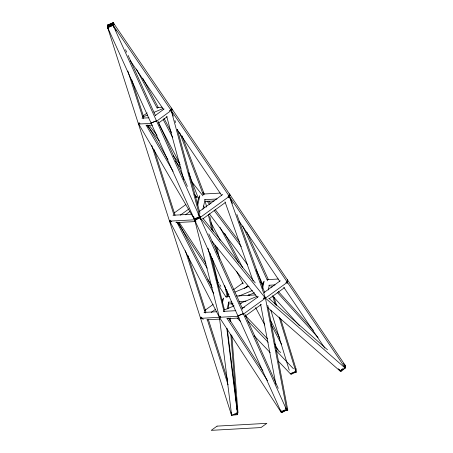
<?xml version="1.0" encoding="UTF-8"?>
<svg xmlns="http://www.w3.org/2000/svg" width="453" height="453" viewBox="0 0 453 453"><rect width="100%" height="100%" fill="white"/><g stroke="black" fill="none" stroke-linecap="round" stroke-linejoin="round"><path stroke-width="0.68" d="M237.604 411.669L237.593 414.682L231.642 415.237L231.647 414.031M107.769 26.959L107.786 24.926L113.193 22.65L171.432 108.108L170.996 110.141L229.082 196.007M113.833 26.608L113.171 25.362L113.193 22.65L108.199 25.606L107.905 26.959M295.894 368.742L295.786 371.432L290.373 373.668M265.203 297.848L199.847 217.236L199.977 216.064M287.134 283.55L287.372 282.281L243.51 314.014M237.712 411.715L237.247 413.697L231.534 415.186L107.429 26.914L107.82 24.898L113.527 23.375M203.437 319.212L200.747 318.323L201.002 317.038M138.986 122.718L138.726 124.003L151.228 123.409M339.405 369.71L340.197 370.882L345.209 367.915L345.616 365.962L171.449 108.131L170.991 110.124L169.886 110.798L170.991 110.124L112.757 24.683L113.193 22.65L114.19 24.524M197.208 203.573L197.955 200.164M197.763 205.147L199.858 195.588M202.921 209.263L205.016 199.711M222.497 302.763L223.539 298.046M227.219 308.878L228.703 302.14M262.094 286.409L263.669 281.777M262.508 288.561L264.144 281.154M268.267 289.965L269.309 285.248M229.541 194.014L229.082 196.007L345.209 367.915M198.108 199.479L199.388 196.194M222.298 300.645L223.069 298.669M113.573 23.375L112.786 24.66L156.461 120.815L151.042 123.046L237.91 315.9L243.323 313.652L237.933 315.894L281.307 412.406L286.726 410.146L156.449 120.792L151.053 123.069L107.384 26.914L108.171 25.628L113.573 23.375L114.156 24.655M286.726 410.146L287.485 408.929M199.898 217.185L200.436 216.353L199.892 217.18L194.484 219.428M342.632 368.663L340.231 370.837L338.34 368.736M344.557 366.93L345.582 366.007L344.637 364.959M343.374 363.702L344.96 365.095L345.129 368.04L340.854 371.743L267.785 307.655M155.153 115.589L164.116 109.009M156.636 121.161L171.206 110.464M158.754 122.893L167.157 116.721M142.678 116.189L147.18 112.933M199.246 211.528L222.734 194.484M200.084 217.542L229.303 196.342M202.819 218.85L225.158 202.638M242.049 308.459L258.357 296.658M264.546 292.185L280.288 280.792M245.05 316.194L261.364 304.399M269.235 298.703L284.416 287.712M174.343 212.865L185.815 204.58M195.566 197.536L196.715 196.71M180.334 215.147L188.941 208.935M185.362 214.813L189.949 211.494M204.705 310.515L213.142 304.416M227.208 294.263L228.335 293.448M233.397 289.79L242.961 282.882M211.223 312.417L215.724 309.167M244.416 288.436L247.791 286.002M220.266 316.251L219.195 316.981L281.245 412.462L282.746 412.162L284.88 410.701M281.245 412.462L286.041 409.178L285.271 407.989M199.847 217.236L195.079 220.481L195.968 221.574M295.333 371.664L291.081 374.529L278.448 361.279M112.757 24.683L107.763 27.639L108.426 28.884M139.626 123.006L138.51 123.663L194.456 219.462L199.467 216.5L198.04 214.059M286.07 282.576L287.185 281.919L287.615 279.948L287.185 281.919L286.047 282.598M170.169 221.811L171.33 221.228M170.719 220.192L169.558 220.775L219.224 316.947L220.379 316.364M113.171 25.362L107.763 27.639L108.556 28.799M107.384 26.914L112.786 24.66M143.091 116.88L147.599 115M154.043 112.31L163.069 108.55M227.055 295.356L228.992 294.552M234.79 292.14L248.969 286.239M238.839 296.126L252.378 290.498M248.023 295.447L254.467 292.768M223.793 310.18L234.105 305.888M239.903 303.476L257.304 296.234M242.021 308.267L244.597 307.196M227.933 196.376L229.173 195.956L265.316 297.763L263.459 298.391M228.363 197.485L229.603 197.066L232.519 203.51M107.429 26.914L113.137 25.391L113.788 27.407M169.841 110.407L171.109 110.073L199.988 217.151L194.28 218.657L193.731 216.613M290.934 373.493L296.109 372.44L295.979 368.782L280.452 318.165M231.642 415.237L219.371 316.97L220.611 316.681M263.448 298.142L265.379 297.768L286.823 410.141L287.774 410.067L267.785 305.322M286.823 410.141L281.019 411.267L280.752 409.88M285.192 410.571L287.774 410.067M234.529 413.855L237.151 413.702L238.001 412.853L231.845 335.588M202.921 194.065L220.192 193.091M204.535 199.688L216.976 198.986M205.792 201.438L214.082 200.968M267.202 279.648L278.267 279.025M268.822 285.271L275.045 284.92M270.764 286.981L272.145 286.902M157.259 107.48L162.095 107.208M246.704 286.511L248.776 286.392M225.951 296.579L229.473 296.387M236.517 295.996L255.537 294.937M228.323 302.162L231.845 301.97M238.895 301.579L245.939 301.188M228.805 303.952L233.029 303.72M240.073 303.329L241.483 303.25M203.969 312.428L216.421 311.749M223.335 311.37L235.786 310.679M200.747 318.323L238.097 316.268M206.834 319.801L219.977 319.082M226.896 318.702L239.343 318.012M172.984 215.237L191.664 214.241M194.671 219.796L169.756 221.126L171.772 221.794M175.843 222.61L195.22 221.574M141.97 118.125L148.912 117.797M146.194 125.424L152.446 125.13M219.422 317.298L220.77 317.746M268.714 298.221L327.491 349.773M265.181 297.91L345.129 368.04M245.158 315.39L267.502 338.833M275.758 347.496L278.187 350.044M279.161 351.064L280.617 352.593M231.262 303.527L233.691 306.075M247.774 320.854L268.176 342.258M275.951 350.412L293.436 368.759M237.162 317.961L240.56 321.528M254.161 335.798L270.192 352.615M278.363 291.545L313.391 330.35M277.338 292.468L318.046 337.564M272.542 295.849L299.524 325.735M202.78 218.182L255.243 282.887M211.976 241.313L257.327 297.247M149.179 125.413L157.044 135.328M173.205 155.707L180.198 164.518M146.993 125.328L159.224 140.753M175.39 161.126L181.07 168.284M191.115 180.951L202.91 195.821M194.405 194.36L197.027 197.667M208.856 201.064L210.973 203.878M215.198 209.507L239.309 241.602M206.987 200.973L209.524 204.354M214.178 210.543L241.245 246.579M203.476 205.973L204.745 207.661M209.394 213.856L247.457 264.529M260.566 281.981L262.683 284.795M108.199 25.606L108.992 26.767M130.345 60.776L163.624 109.609M111.54 25.498L110.747 24.326L111.178 25.668M283.754 287.225L324.801 348.068M177.049 129.433L221.71 195.453M239.093 221.172L279.784 281.387M179.037 222.117L205.889 263.38M216.24 279.297L218.929 283.425M219.694 284.603L220.843 286.37M177.304 222.14L207.225 268.119M217.582 284.031L226.404 297.593M207.757 279.58L211.591 285.475M228.584 318.136L262.882 370.922M227.083 318.442L267.547 380.713M147.644 124.994L167.955 159.773M146.019 124.971L173.097 171.347M142.729 78.216L158.324 107.559M115.492 29.734L116.155 30.98M136.398 69.066L157.304 108.392M108.448 26.178L107.786 24.926L108.25 26.246M163.929 118.171L171.483 132.497M203.023 192.299L204.009 194.167M163.222 119.598L172.752 137.667M158.793 123.737L179.496 162.984M224.688 233.431L242.74 267.712M270.316 320.095L279.829 338.181M220.045 227.383L238.748 262.904M271.194 324.654L281.687 344.614M111.404 25.572L110.747 24.326L111.325 25.617M211.019 222.791L220.209 240.243M236.619 271.404L243.182 283.867M248.731 294.461L249.382 295.713M255.617 307.559L264.795 325.022M274.631 343.731L278.567 351.217M178.408 222.287L212.168 287.661M176.727 221.936L213.731 293.589M230.181 195.311L229.597 194.026L229.597 195.849M246.823 232.038L268.425 279.722M242.74 226.064L267.547 280.832M256.132 269.818L262.848 284.643M125.509 49.654L126.676 52.22M128.131 55.425L155.498 115.679M158.131 121.478L187.383 186.381M208.81 233.946L242.683 309.195M244.977 314.348L278.233 388.34M172.287 110.141L171.534 108.159L171.562 109.507M182.1 135.928L204.246 194.116M171.613 111.523L173.374 116.155M179.665 132.684L203.323 194.841M188.55 172.559L198.618 199.009M236.879 214.422L264.756 292.944M225.011 201.834L253.125 281.019M131.715 79.807L143.839 117.429M127.859 71.076L143.233 118.777M154.128 149.615L175.101 215.26M187.927 255.481L205.877 311.789M151.795 145.56L174.054 215.226M185.385 250.747L205.26 313.085M208.471 319.841L227.678 380.197M207.361 319.807L228.069 384.857M236.817 412.355L237.247 413.697M274.037 297.242L276.517 305.345M272.712 296.177L275.401 304.948M279.127 317.094L296.109 372.44M270.826 310.186L289.252 370.254M174.971 120.543L175.526 122.587M177.366 129.411L199.988 213.301M166.693 116.353L183.799 179.784M210.147 253.431L224.518 310.028M200.73 219.631L200.385 218.267L194.564 219.439L219.314 316.941M208.001 248.272L224.099 311.681M209.762 216.477L213.255 231.608M216.913 247.429L219.614 259.116M226.608 289.382L227.876 294.88M205.164 200.894L206.596 207.083M208.34 214.648L211.84 229.779M215.492 245.6L217.4 253.85M224.711 285.486L227.412 297.179M212.383 258.391L217.95 282.462M295.594 369.937L295.866 371.307M260.634 304.439L275.854 384.212M227.259 328.844L237.078 407.457M237.253 408.861L237.514 410.967M226.811 328.351L237.593 414.682M230.447 318.029L230.724 321.539M228.369 303.425L228.759 308.34M229.546 318.176L229.711 320.282M230.832 334.331L236.483 405.271M236.704 408.079L236.817 409.484M231.132 412.643L231.245 414.048M217.066 426.126L211.217 430.35L260.99 427.564L266.84 423.34L217.066 426.126M139.869 123.318L138.601 123.658L139.864 123.295M201.885 317.615L200.611 317.955L201.851 317.615"/></g></svg>
